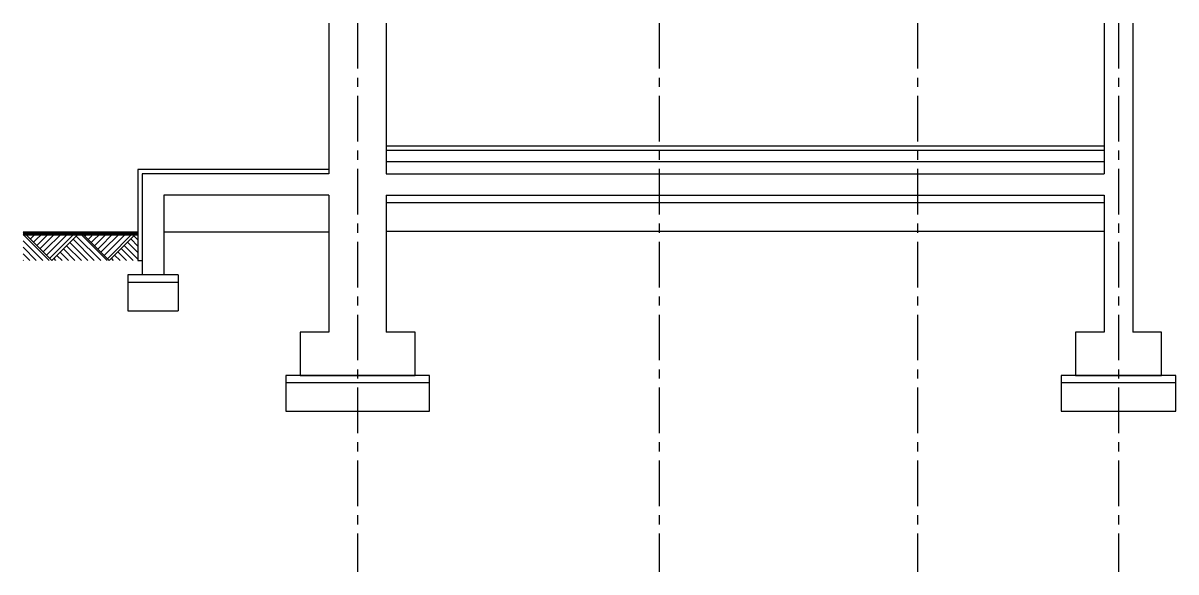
# Model space of a CAD drawing. Header units: millimetres. Extents: x -827 to 7203, y -761 to 3063.
import ezdxf

# ---------------------------------------------------------------- set-up
doc = ezdxf.new("R2010")
doc.units = ezdxf.units.MM
doc.header["$LTSCALE"] = 10
doc.linetypes.add('CENTER', pattern=[50.8, 31.75, -6.35, 6.35, -6.35])
for name, color, linetype in [('단면선', 2, 'Continuous'), ('마감선', 3, 'Continuous'), ('중심선', 1, 'CENTER'), ('해칭선', 5, 'Continuous')]:
    doc.layers.add(name, color=color, linetype=linetype)

msp = doc.modelspace()

# ---------------------------------------------------------------- hatches: boundary and pattern name
at = {"layer": '해칭선'}
h = msp.add_hatch(dxfattribs=at)
h.set_pattern_fill('ANSI31', color=256, scale=10)
h.paths.add_polyline_path([(-427.3, 1608.6), (-827.3, 1608.6), (-627.3, 1408.6)])
h.paths.add_polyline_path([(-27.3, 1608.6), (-427.3, 1608.6), (-227.3, 1408.6)])
h = msp.add_hatch(dxfattribs=at)
h.set_pattern_fill('ANSI31', color=256, scale=10, angle=90)
h.paths.add_polyline_path([(-827.3, 1608.6), (-827.3, 1408.6), (-627.3, 1408.6)])
h.paths.add_polyline_path([(-427.3, 1608.6), (-627.3, 1408.6), (-227.3, 1408.6)])
h.paths.add_polyline_path([(-27.3, 1608.6), (-227.3, 1408.6), (-27.3, 1408.6)])

# ---------------------------------------------------------------- linework, layer by layer
at = {"layer": '단면선'}
for p, q in [((1302.7, 3063.2), (1302.7, 2013.6)), ((1702.7, 3063.2), (1702.7, 2013.6)), ((6702.7, 3063.2), (6702.7, 2013.6)), ((6902.7, 3063.2), (6902.7, 908.6)), ((1702.7, 2178.6), (6702.7, 2178.6)), ((1702.7, 2098.6), (6702.7, 2098.6)), ((1302.7, 2013.6), (2.7, 2013.6)), ((2.7, 2013.6), (2.7, 1608.6)), ((1702.7, 2013.6), (6702.7, 2013.6)), ((1302.7, 1863.6), (152.7, 1863.6)), ((152.7, 1863.6), (152.7, 1308.6)), ((1302.7, 1863.6), (1302.7, 908.6)), ((1702.7, 1863.6), (6702.7, 1863.6)), ((1702.7, 1863.6), (1702.7, 908.6)), ((6702.7, 1863.6), (6702.7, 908.6)), ((1702.7, 1813.6), (6702.7, 1813.6)), ((-627.3, 1408.6), (-827.3, 1608.6)), ((-827.3, 1608.6), (-27.3, 1608.6)), ((-627.3, 1408.6), (-427.3, 1608.6)), ((-227.3, 1408.6), (-427.3, 1608.6)), ((-227.3, 1408.6), (-27.3, 1608.6)), ((2.7, 1608.6), (2.7, 1308.6)), ((152.7, 1608.6), (1302.7, 1608.6)), ((1702.7, 1613.6), (6702.7, 1613.6)), ((-827.3, 1603.6), (-27.3, 1603.6)), ((-827.3, 1598.6), (-27.3, 1598.6)), ((-827.3, 1593.6), (-27.3, 1593.6)), ((-827.3, 1588.6), (-27.3, 1588.6)), ((252.7, 1308.6), (-97.3, 1308.6)), ((-97.3, 1308.6), (-97.3, 1058.6)), ((252.7, 1308.6), (252.7, 1058.6)), ((-97.3, 1258.6), (252.7, 1258.6)), ((-97.3, 1058.6), (252.7, 1058.6)), ((1002.7, 558.6), (2002.7, 558.6)), ((6402.7, 558.6), (7202.7, 558.6))]:
    msp.add_line(p, q, dxfattribs=at)
for points in [[(1302.7, 908.6), (1102.7, 908.6), (1102.7, 608.6), (1902.7, 608.6), (1902.7, 908.6), (1702.7, 908.6)], [(6702.7, 908.6), (6502.7, 908.6), (6502.7, 608.6), (7102.7, 608.6), (7102.7, 908.6), (6902.7, 908.6)]]:
    msp.add_lwpolyline(points, dxfattribs=at)
for points in [[(1002.7, 358.6), (2002.7, 358.6), (2002.7, 608.6), (1002.7, 608.6)], [(6402.7, 358.6), (7202.7, 358.6), (7202.7, 608.6), (6402.7, 608.6)]]:
    msp.add_lwpolyline(points, close=True, dxfattribs=at)
at = {"layer": '마감선'}
for p, q in [((1702.7, 2208.6), (6702.7, 2208.6)), ((1302.7, 2043.6), (-27.3, 2043.6)), ((-27.3, 2043.6), (-27.3, 1408.6)), ((-27.3, 1408.6), (2.7, 1408.6))]:
    msp.add_line(p, q, dxfattribs=at)
at = {"layer": '중심선'}
for p, q in [((1502.7, 3063.2), (1502.7, -761)), ((3602.7, 3063.2), (3602.7, -761)), ((5402.7, 3063.2), (5402.7, -761)), ((6802.7, 3063.2), (6802.7, -761))]:
    msp.add_line(p, q, dxfattribs=at)

doc.saveas('drawing.dxf')
